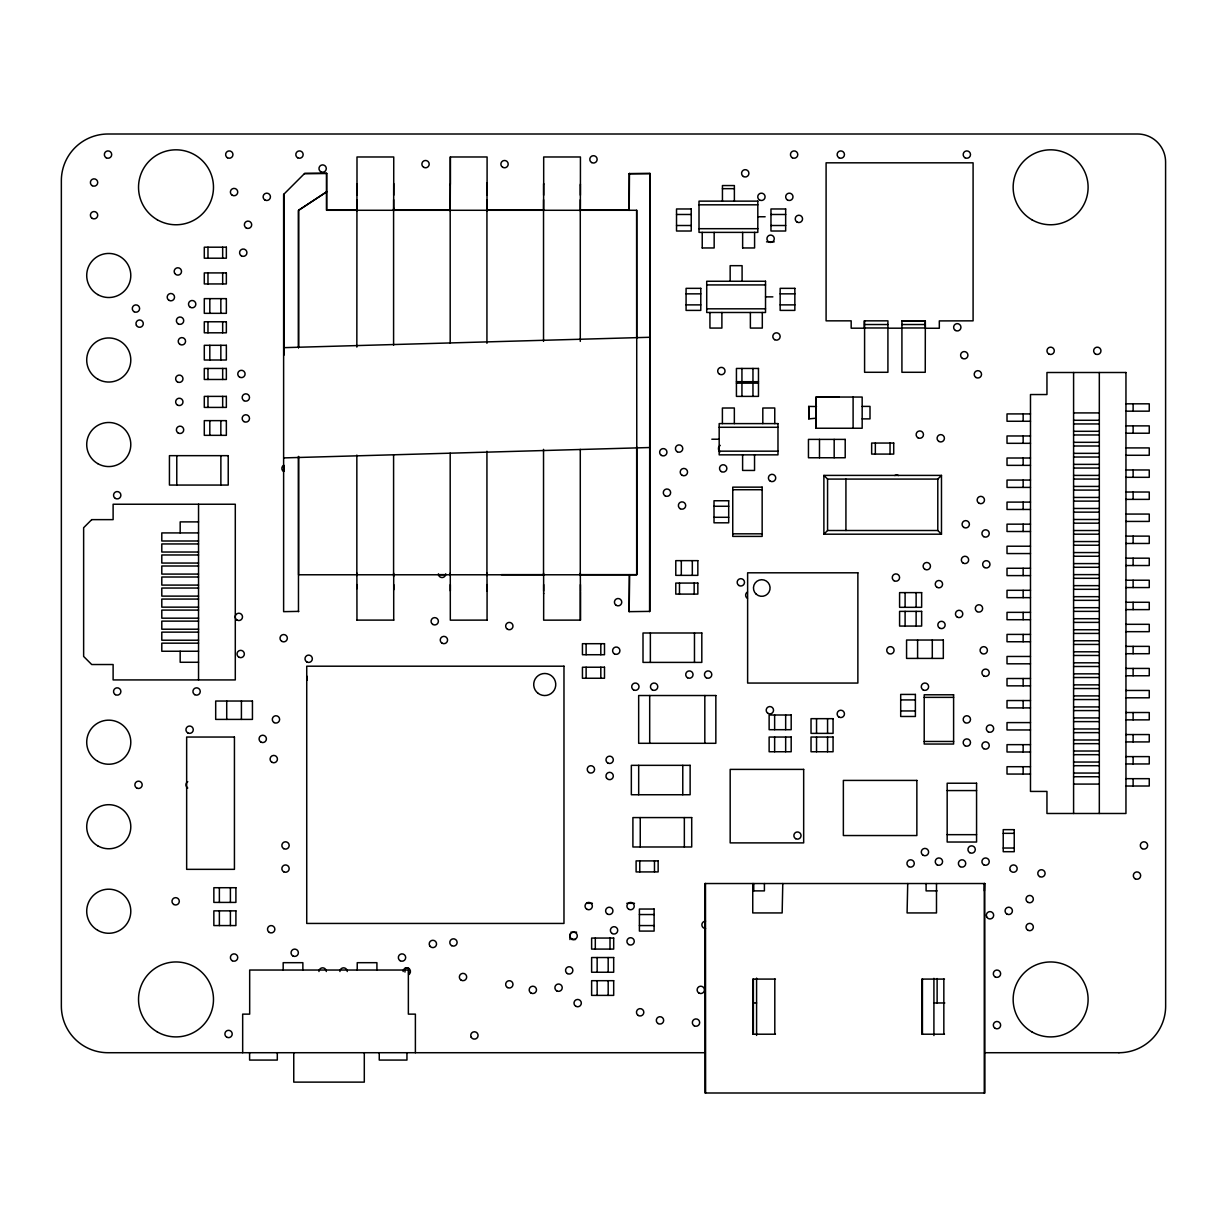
<?xml version="1.0" encoding="UTF-8"?>
<svg xmlns="http://www.w3.org/2000/svg" width="1227" height="1227" viewBox="0 0 1227 1227"><rect width="100%" height="100%" fill="white"/><g stroke="black" fill="none" stroke-linecap="round" stroke-linejoin="round"><path stroke-width="1.5" d="M356.873 210.906L356.888 199.694M356.965 184.142L356.965 195.216M356.996 185.062L356.996 156.979L393.744 156.979L393.714 195.216M393.622 210.906L393.622 208.115M393.714 183.483L393.652 208.483M450.202 210.906L450.294 185.461M450.294 184.142L450.248 210.185M450.34 185.062L450.34 156.979L487.088 156.979L487.088 182.777M450.34 183.927L450.34 156.979M486.966 208.115L486.95 210.906M487.042 184.142L486.996 208.483M487.042 182.685L487.058 195.231M543.546 210.906L543.576 199.694M543.638 184.142L543.592 210.185M543.638 183.483L543.653 195.231M543.684 183.927L543.684 156.979L580.432 156.979L580.417 185.078M580.294 210.906L580.325 199.694M580.386 184.142L580.402 195.231M356.842 347.088L356.95 185.461M393.652 210.185L393.637 199.694M486.996 210.185L486.981 199.694M580.34 210.185L580.386 185.461M782.78 883.532L782.151 912.934L752.749 912.934L752.749 883.532M907.719 883.532L907.09 912.934L936.492 912.934L936.492 883.532M304.419 173.651L326.735 173.375L304.695 173.375L283.621 194.449L283.621 611.659L298.744 611.383M326.735 191.749L298.468 210.4L298.468 347.808M326.459 173.651L326.597 210.277L326.735 173.375M283.897 347.655L649.865 337.272M283.897 457.901L649.865 447.518M629.466 173.39L629.19 210.415L629.19 173.667L649.865 173.39L649.865 611.383L629.19 611.659L629.466 574.635L629.19 611.659M649.589 611.659L649.865 173.39M326.597 210.277L636.675 210.277L636.828 574.635L579.773 574.635M393.76 620.11L357.011 620.11M450.278 574.359L450.309 620.156L487.104 620.11M580.417 584.573L580.402 620.156L580.402 591.721M823.884 534.19L827.565 530.509L937.796 530.509L941.477 534.19L941.477 475.401L823.884 475.401L823.884 534.19L941.477 534.19M823.884 475.401L827.565 479.082L937.796 479.082L941.477 475.401M326.597 191.903L298.59 210.277L298.59 347.686M629.19 173.667L649.589 173.667M722.442 188.667L734.375 188.667M699.007 204.817L757.811 204.817M326.735 210.124L356.996 210.124M393.192 210.124L450.355 210.124M486.567 210.124L543.73 210.139M579.926 210.139L629.466 210.139M676.522 214.48L691.23 214.48M770.97 214.48L785.663 214.48M757.811 216.765L765.157 216.765M676.522 225.507L691.23 225.507M770.97 225.507L785.663 225.507M699.007 228.697L757.811 228.697M766.553 241.842L774.206 241.842M702.227 247.961L714.16 247.961L714.16 232.378M742.642 247.961L754.59 247.961L754.59 232.378M706.721 284.925L765.525 284.925M686.077 293.851L700.786 293.851M780.157 293.851L794.851 293.851M765.525 296.873L772.872 296.873M686.077 304.879L700.786 304.879M780.157 304.879L794.851 304.879M706.721 308.821L765.525 308.821M901.922 320.845L925.327 320.907L925.25 372.287L901.922 372.287L901.922 320.845L925.25 320.845L925.327 328.253L939.315 328.253L939.315 320.907L973.088 320.845L973.088 162.823L826.093 162.823L826.093 320.845L851.17 320.845L851.17 328.192L864.222 328.192L864.222 320.845L887.919 320.845L887.919 372.287L864.59 372.287L864.59 320.845M864.59 324.526L887.919 324.526M901.922 324.526L925.25 324.526M864.59 327.977L887.919 327.977M901.922 327.977L925.25 327.977M887.919 328.192L901.922 328.192M736.43 381.689L758.47 381.689M736.43 383.161L758.47 383.161M1125.773 403.821L1149.254 403.821L1149.254 411.168L1125.773 411.168M816.124 418.208L808.808 418.882L808.731 406.413L816.492 406.536M862.167 406.398L870.004 406.398L870.004 418.882L862.167 418.882M1073.594 412.916L1099.315 412.916M1030.496 413.913L1007.014 413.913L1007.014 421.26L1030.496 421.26M1073.594 420.278L1099.315 420.278M1073.594 423.944L1099.315 423.944M1125.773 425.876L1149.254 425.876L1149.254 433.223L1125.773 433.223M719.175 427.287L777.979 427.287M1073.594 431.306L1099.315 431.306M1073.594 434.971L1099.315 434.971M1030.496 435.968L1007.014 435.968L1007.014 443.315L1030.496 443.315M711.829 439.22L719.175 439.22M1073.594 442.318L1099.315 442.318M1073.594 445.999L1099.315 445.999M1125.773 447.916L1149.254 447.916L1149.254 455.278L1125.773 455.278M719.175 451.168L777.979 451.168M1073.594 453.346L1099.315 453.346M1073.594 457.027L1099.315 457.027M1030.496 458.008L1007.014 458.008L1007.014 465.355L1030.496 465.355M1073.594 464.373L1099.315 464.373M1073.594 468.054L1099.315 468.054M1125.773 469.972L1149.254 469.972L1149.254 477.318L1125.773 477.318M1073.594 475.401L1099.315 475.401M1073.594 479.067L1099.315 479.067M1030.496 480.064L1007.014 480.064L1007.014 487.41L1030.496 487.41M1073.594 486.429L1099.315 486.429M732.749 489.726L762.151 489.726M1073.594 490.094L1099.315 490.094M1125.773 492.027L1149.254 492.027L1149.254 499.374L1125.773 499.374M1073.594 497.441L1099.315 497.441M1073.594 501.122L1099.315 501.122M1030.496 502.104L1007.014 502.104L1007.014 509.466L1030.496 509.466M714.007 506.26L728.7 506.26M1073.594 508.469L1099.315 508.469M1073.594 512.15L1099.315 512.15M1125.773 514.067L1149.254 514.067L1149.254 521.429L1125.773 521.429M714.007 517.288L728.7 517.288M1073.594 519.496L1099.315 519.496M198.544 521.889L180.17 521.889L180.17 532.917M1073.594 523.177L1099.315 523.177M1030.496 524.159L1007.014 524.159L1007.014 531.506L1030.496 531.506M1073.594 530.524L1099.315 530.524M198.544 532.917L161.795 532.917L161.795 541L198.544 541M732.749 533.822L762.151 533.822M1073.594 534.19L1099.315 534.19M1125.773 536.122L1149.254 536.122L1149.254 543.469L1125.773 543.469M1073.594 541.552L1099.315 541.552M198.544 543.944L161.795 543.944L161.795 552.027L198.544 552.027M1073.594 545.217L1099.315 545.217M1030.496 546.214L1007.014 546.214L1007.014 553.561L1030.496 553.561M1073.594 552.564L1099.315 552.564M198.544 554.972L161.795 554.972L161.795 563.055L198.544 563.055M1073.594 556.245L1099.315 556.245M1125.773 558.178L1149.254 558.178L1149.254 565.524L1125.773 565.524M1073.594 563.592L1099.315 563.592M198.544 566L161.795 566L161.795 574.083L198.544 574.083M1073.594 567.273L1099.315 567.273M1030.496 568.254L1007.014 568.254L1007.014 575.601L1030.496 575.601M438.3 574.635L445.938 574.635M501.383 574.635L543.438 574.635M1073.594 574.619L1099.315 574.619M198.544 577.012L161.795 577.012L161.795 585.095L198.544 585.095M1073.594 578.3L1099.315 578.3M1125.773 580.218L1149.254 580.218L1149.254 587.564L1125.773 587.564M1073.594 585.647L1099.315 585.647M198.544 588.04L161.795 588.04L161.795 596.123L198.544 596.123M1073.594 589.313L1099.315 589.313M1030.496 590.31L1007.014 590.31L1007.014 597.656L1030.496 597.656M1073.594 596.675L1099.315 596.675M198.544 599.067L161.795 599.067L161.795 607.15L198.544 607.15M1073.594 600.34L1099.315 600.34M1125.773 602.273L1149.254 602.273L1149.254 609.62L1125.773 609.62M1073.594 607.687L1099.315 607.687M198.544 610.095L161.795 610.095L161.795 618.178L198.544 618.178M1073.594 611.368L1099.315 611.368M1030.496 612.35L1007.014 612.35L1007.014 619.712L1030.496 619.712M1073.594 618.715L1099.315 618.715M580.432 620.11L543.653 620.156L543.684 593.178M198.544 621.123L161.795 621.123L161.795 629.206L198.544 629.206M1073.594 622.396L1099.315 622.396M1125.773 624.313L1149.254 624.313L1149.254 631.675L1125.773 631.675M1073.594 629.742L1099.315 629.742M198.544 632.135L161.795 632.135L161.795 640.218L198.544 640.218M1073.594 633.423L1099.315 633.423M1030.496 634.405L1007.014 634.405L1007.014 641.752L1030.496 641.752M1073.594 640.77L1099.315 640.77M198.544 643.163L161.795 643.163L161.795 651.246L198.544 651.246M1073.594 644.436L1099.315 644.436M1125.773 646.368L1149.254 646.368L1149.254 653.715L1125.773 653.715M1073.594 651.798L1099.315 651.798M1073.594 655.463L1099.315 655.463M1030.496 656.46L1007.014 656.46L1007.014 663.807L1030.496 663.807M198.544 662.273L180.17 662.273L180.17 651.246M1073.594 662.81L1099.315 662.81M1073.594 666.491L1099.315 666.491M1125.773 668.424L1149.254 668.424L1149.254 675.77L1125.773 675.77M1073.594 673.838L1099.315 673.838M1073.594 677.519L1099.315 677.519M1030.496 678.5L1007.014 678.5L1007.014 685.847L1030.496 685.847M1073.594 684.865L1099.315 684.865M1073.594 688.546L1099.315 688.546M1125.773 690.464L1149.254 690.464L1149.254 697.81L1125.773 697.81M1073.594 695.893L1099.315 695.893M924.207 697.365L953.609 697.365M1073.594 699.559L1099.315 699.559M900.695 699.927L915.388 699.927M1030.496 700.556L1007.014 700.556L1007.014 707.902L1030.496 707.902M1073.594 706.921L1099.315 706.921M1073.594 710.586L1099.315 710.586M900.695 710.954L915.388 710.954M1125.773 712.519L1149.254 712.519L1149.254 719.866L1125.773 719.866M1073.594 717.933L1099.315 717.933M1073.594 721.614L1099.315 721.614M1030.496 722.596L1007.014 722.596L1007.014 729.958L1030.496 729.958M1073.594 728.961L1099.315 728.961M1073.594 732.642L1099.315 732.642M1125.773 734.559L1149.254 734.559L1149.254 741.921L1125.773 741.921M1073.594 739.988L1099.315 739.988M924.207 741.461L953.609 741.461M1073.594 743.669L1099.315 743.669M1030.496 744.651L1007.014 744.651L1007.014 751.998L1030.496 751.998M1073.594 751.016L1099.315 751.016M1073.594 754.682L1099.315 754.682M1125.773 756.614L1149.254 756.614L1149.254 763.961L1125.773 763.961M1073.594 762.044L1099.315 762.044M1073.594 765.709L1099.315 765.709M1030.496 766.706L1007.014 766.706L1007.014 774.053L1030.496 774.053M1073.594 773.056L1099.315 773.056M1073.594 776.737L1099.315 776.737M1125.773 778.67L1149.254 778.67L1149.254 786.016L1125.773 786.016M1073.594 784.084L1099.315 784.084M947.167 790.571L976.569 790.571M1003.226 833.332L1014.238 833.332M947.167 834.667L976.569 834.667M1003.226 848.026L1014.238 848.026M705.111 890.879L705.234 883.532M752.749 890.879L764.406 890.879L764.406 883.532M937.106 890.879L926.094 890.879L926.094 883.532M984.391 890.879L984.529 883.532M586.659 903.317L592.396 903.317M626.844 903.317L634.497 903.317M639.405 914.544L654.114 914.544M639.405 925.572L654.114 925.572M570.908 932.183L576.598 932.183M571.797 939.529L575.463 939.529M775.433 979.085L752.749 979.085L752.749 1034.208L775.433 1034.208M944.468 979.085L921.799 979.085L921.799 1034.208L944.468 1034.208M752.795 1002.965L756.584 1002.965M933.916 1002.965L944.775 1002.965M705.372 1052.72L108.022 1052.72A46.672 46.672 0 0 1 61.35 1006.048L61.35 180.676A46.672 46.672 0 0 1 108.022 134.004L1137.72 134.004A28.006 28.006 0 0 1 1165.589 162.01L1165.65 1006.048A46.672 46.672 0 0 1 1118.917 1052.72M984.898 1052.72L1118.978 1052.72M839.099 397.057L816.108 397.027L816.108 428.238L862.167 428.238L862.167 397.057L816.108 397.027L816.124 428.238L816.124 412.655M816.093 415.201L816.124 418.882M580.325 573.162L580.402 591.077M543.622 574.359L543.653 593.684M486.981 573.162L487.058 591.077M393.698 574.359L393.714 620.156M393.652 576.659L393.637 573.162M356.888 573.162L356.965 620.156M580.325 574.389L580.325 575.555M543.576 573.162L543.576 575.555M543.668 584.573L543.653 591.077M487.088 584.573L487.058 620.156M486.981 574.389L486.981 575.555M450.232 573.162L450.232 575.555M450.34 584.573L450.34 590.893M393.744 584.573L393.76 589.773M356.888 574.374L356.904 575.54M356.996 584.573L357.011 588.669M1133.119 403.821L1133.119 411.168M1133.119 425.876L1133.119 433.223M1133.119 469.972L1133.119 477.318M1133.119 492.027L1133.119 499.374M1133.119 536.122L1133.119 543.469M1133.119 558.178L1133.119 565.524M1133.119 580.218L1133.119 587.564M1133.119 602.273L1133.119 609.62M1133.119 646.368L1133.119 653.715M1133.119 668.424L1133.119 675.77M1133.119 712.519L1133.119 719.866M1133.119 734.559L1133.119 741.921M1133.119 756.614L1133.119 763.961M1133.119 778.67L1133.119 786.016M1099.315 372.502L1099.315 813.486M1073.594 372.502L1073.594 813.486M1023.149 413.913L1023.149 421.26M1023.149 435.968L1023.149 443.315M1023.149 458.008L1023.149 465.355M1023.149 480.064L1023.149 487.41M1023.149 502.104L1023.149 509.466M1023.149 524.159L1023.149 531.506M1023.149 568.254L1023.149 575.601M1023.149 590.31L1023.149 597.656M1023.149 612.35L1023.149 619.712M1023.149 634.405L1023.149 641.752M1023.149 678.5L1023.149 685.847M1023.149 700.556L1023.149 707.902M1023.149 744.651L1023.149 751.998M1023.149 766.706L1023.149 774.053M984.269 883.532L984.269 1092.996M943.839 979.085L943.839 1034.208M937.796 479.082L937.796 530.509M937.121 978.548L937.121 1002.965M933.916 978.333L933.916 1035.527M932.29 640.034L932.29 658.408M922.428 979.085L922.428 1034.208M917.597 640.034L917.597 658.408M916.124 592.626L916.124 607.319M916.124 611.368L916.124 626.061M905.097 592.626L905.097 607.319M905.097 611.368L905.097 626.061M890.035 443.054L890.035 454.082M875.342 443.054L875.342 454.082M853.102 397.057L853.102 428.238M845.924 479.082L845.924 530.509M834.176 439.389L834.176 457.763M827.565 479.082L827.565 530.509M827.565 718.669L827.565 733.378M827.565 737.044L827.565 751.752M819.483 439.389L819.483 457.763M816.538 718.669L816.538 733.378M816.538 737.044L816.538 751.752M808.731 406.413L808.808 418.882M785.663 715.004L785.663 729.697M785.663 737.044L785.663 751.752M774.758 423.606L774.758 407.993L762.811 408.024L762.811 423.606M774.804 979.085L774.804 1034.208M774.636 715.004L774.636 729.697M774.636 737.044L774.636 751.752M762.304 312.486L762.304 328.069L750.372 328.069L750.372 312.486M756.584 978.118L756.584 1035.419M754.544 454.849L754.544 470.462L742.611 470.432L742.611 454.849M753.746 883.532L753.746 890.879M753.378 979.085L753.378 1034.208M752.964 368.453L752.964 396.382M742.642 232.378L742.642 247.992M742.09 281.259L742.09 265.676L730.157 265.676L730.157 281.259M741.936 368.453L741.936 396.382M734.375 201.136L734.375 185.553L722.442 185.553L722.442 201.136M734.344 423.606L734.344 407.993L722.396 408.024L722.396 423.606M721.89 312.486L721.89 328.069L709.942 328.069L709.942 312.486M705.479 883.532L705.602 1092.996M704.819 695.525L704.819 743.301M702.227 232.378L702.227 247.992M694.467 632.994L694.467 662.396M694.16 583.07L694.16 594.098M692.319 560.647L692.319 575.356M684.344 817.581L684.344 846.983M682.779 765.341L682.779 794.743M681.307 560.647L681.307 575.356M679.467 583.07L679.467 594.098M654.482 860.894L654.482 871.922M650.356 632.994L650.356 662.396M649.697 695.525L649.697 743.301M640.249 817.581L640.249 846.983M639.773 860.894L639.773 871.922M638.684 765.341L638.684 794.743M636.675 210.277L636.675 338.038M636.675 446.873L636.675 574.788L298.59 574.773L298.59 456.459M610.003 938.057L610.003 949.084M608.178 957.535L608.178 972.244M608.178 980.695L608.178 995.388M600.816 643.7L600.816 654.727M600.816 667.227L600.816 678.255M597.15 957.535L597.15 972.244M597.15 980.695L597.15 995.388M595.31 938.057L595.31 949.084M586.123 643.7L586.123 654.727M586.123 667.227L586.123 678.255M580.279 210.277L580.279 341.397M580.279 449.373L580.279 574.788M569.957 934.023L569.957 939.529M543.53 210.277L543.53 341.382M543.53 449.373L543.53 574.788M486.935 210.277L486.935 343.284M486.935 451.275L486.935 574.788M450.186 210.277L450.186 343.284M450.186 453.177L450.186 574.788M415.386 1052.72L415.386 1014.131L408.361 1014.131L408.361 970.036L249.679 970.036L249.679 1014.131L242.67 1014.131L242.67 1052.72M408.668 973.993L408.668 968.302L404.987 968.302L404.987 972.091M406.95 1052.72L406.95 1060.067L379.25 1060.067L379.25 1052.72M393.591 210.277L393.591 345.186M393.591 455.079L393.591 574.788M376.919 970.036L376.919 962.689L357.226 962.689L357.226 970.036M364.296 1052.72L364.296 1082.122L293.759 1082.122L293.759 1052.72M356.842 455.079L356.842 574.788M302.87 970.036L302.87 962.689L283.176 962.689L283.176 970.036M298.468 456.582L298.468 611.659M283.897 194.173L283.897 355.247M283.897 465.478L283.897 471.153M277.302 1052.72L277.302 1060.067L249.602 1060.067L249.602 1052.72M241.412 701.031L241.412 719.405M230.4 887.719L230.4 902.412M230.4 910.863L230.4 925.572M226.719 701.031L226.719 719.405M222.67 247.194L222.67 258.207M222.67 272.915L222.67 283.943M222.67 321.781L222.67 332.808M222.67 368.453L222.67 379.48M222.67 396.382L222.67 407.41M220.845 298.636L220.845 313.33M220.845 345.308L220.845 360.002M220.845 420.646L220.845 435.34M220.875 455.662L220.875 485.064M219.372 887.719L219.372 902.412M219.372 910.863L219.372 925.572M209.817 298.636L209.817 313.33M209.817 345.308L209.817 360.002M209.817 420.646L209.817 435.34M207.976 247.194L207.976 258.207M207.976 272.915L207.976 283.943M207.976 321.781L207.976 332.808M207.976 368.453L207.976 379.48M207.976 396.382L207.976 407.41M198.544 504.236L198.544 679.927M176.78 455.662L176.78 485.064M339.91 971.508A3.681 3.681 0 0 1 343.575 967.827A3.681 3.681 0 0 1 347.256 971.508M318.959 971.508A3.681 3.681 0 0 1 322.64 967.827A3.681 3.681 0 0 1 326.305 971.508M894.805 475.524A3.681 3.681 0 0 1 898.486 475.524M403.116 971.508A3.681 3.681 0 0 1 408.622 968.318A3.681 3.681 0 0 1 408.622 974.683M187.762 788.01A3.681 3.681 0 0 1 187.762 781.645M705.556 928.502A3.681 3.681 0 0 1 701.875 924.836A3.681 3.681 0 0 1 705.556 921.155M720.249 451.751A3.681 3.681 0 0 1 720.249 445.386M283.682 471.597A3.681 3.681 0 0 1 283.682 465.232M307.317 680.08A3.681 3.681 0 0 1 307.317 676.414M445.738 573.883A3.681 3.681 0 0 1 442.073 577.564A3.681 3.681 0 0 1 438.392 573.883M747.442 598.377A3.681 3.681 0 0 1 747.442 592.012M91.718 519.635L83.635 527.717L83.635 656.445L91.718 664.528L113.114 664.528L113.114 679.927L235.293 679.927L235.293 504.236L113.114 504.236L113.114 519.635L91.718 519.635M757.811 201.136L699.007 201.136L699.007 232.378L757.811 232.378L757.811 201.136M691.23 208.973L676.522 208.973L676.522 231.013L691.23 231.013L691.23 208.973M785.663 208.973L770.97 208.973L770.97 231.013L785.663 231.013L785.663 208.973M226.351 247.194L204.295 247.194L204.295 258.207L226.351 258.207L226.351 247.194M226.351 272.915L204.295 272.915L204.295 283.943L226.351 283.943L226.351 272.915M765.525 281.259L706.721 281.259L706.721 312.486L765.525 312.486L765.525 281.259M700.786 288.345L686.077 288.345L686.077 310.4L700.786 310.4L700.786 288.345M794.851 288.345L780.157 288.345L780.157 310.4L794.851 310.4L794.851 288.345M226.351 298.636L204.295 298.636L204.295 313.33L226.351 313.33L226.351 298.636M226.351 321.781L204.295 321.781L204.295 332.808L226.351 332.808L226.351 321.781M226.351 345.308L204.295 345.308L204.295 360.002L226.351 360.002L226.351 345.308M226.351 368.453L204.295 368.453L204.295 379.48L226.351 379.48L226.351 368.453M758.47 368.453L736.43 368.453L736.43 396.382L758.47 396.382L758.47 368.453M1125.957 372.502L1046.953 372.502L1046.953 394.542L1030.481 394.542L1030.481 791.43L1046.953 791.43L1046.953 813.486L1125.957 813.486L1125.957 372.502M226.351 396.382L204.295 396.382L204.295 407.41L226.351 407.41L226.351 396.382M226.351 420.646L204.295 420.646L204.295 435.34L226.351 435.34L226.351 420.646M777.979 423.606L719.175 423.606L719.175 454.849L777.979 454.849L777.979 423.606M845.204 439.389L808.455 439.389L808.455 457.763L845.204 457.763L845.204 439.389M893.716 443.054L871.661 443.054L871.661 454.082L893.716 454.082L893.716 443.054M228.222 455.662L169.433 455.662L169.433 485.064L228.222 485.064L228.222 455.662M762.151 487.15L732.749 487.15L732.749 536.398L762.151 536.398L762.151 487.15M728.7 500.754L714.007 500.754L714.007 522.809L728.7 522.809L728.7 500.754M697.841 560.647L675.786 560.647L675.786 575.356L697.841 575.356L697.841 560.647M857.872 572.81L747.626 572.81L747.626 683.056L857.872 683.056L857.872 572.81M697.841 583.07L675.786 583.07L675.786 594.098L697.841 594.098L697.841 583.07M921.646 592.626L899.59 592.626L899.59 607.319L921.646 607.319L921.646 592.626M921.646 611.368L899.59 611.368L899.59 626.061L921.646 626.061L921.646 611.368M701.813 632.994L643.009 632.994L643.009 662.396L701.813 662.396L701.813 632.994M943.318 640.034L906.569 640.034L906.569 658.408L943.318 658.408L943.318 640.034M604.497 643.7L582.442 643.7L582.442 654.727L604.497 654.727L604.497 643.7M563.975 666.2L306.735 666.2L306.735 923.44L563.975 923.44L563.975 666.2M604.497 667.227L582.442 667.227L582.442 678.255L604.497 678.255L604.497 667.227M915.388 694.421L900.695 694.421L900.695 716.476L915.388 716.476L915.388 694.421M953.609 694.789L924.207 694.789L924.207 744.037L953.609 744.037L953.609 694.789M715.847 695.525L638.669 695.525L638.669 743.301L715.847 743.301L715.847 695.525M252.44 701.031L215.691 701.031L215.691 719.405L252.44 719.405L252.44 701.031M791.185 715.004L769.13 715.004L769.13 729.697L791.185 729.697L791.185 715.004M833.072 718.669L811.032 718.669L811.032 733.378L833.072 733.378L833.072 718.669M234.434 737.044L186.657 737.044L186.657 869.345L234.434 869.345L234.434 737.044M791.185 737.044L769.13 737.044L769.13 751.752L791.185 751.752L791.185 737.044M833.072 737.044L811.032 737.044L811.032 751.752L833.072 751.752L833.072 737.044M690.126 765.341L631.338 765.341L631.338 794.743L690.126 794.743L690.126 765.341M803.67 769.39L730.172 769.39L730.172 842.888L803.67 842.888L803.67 769.39M916.86 780.418L843.363 780.418L843.363 835.541L916.86 835.541L916.86 780.418M976.569 783.225L947.167 783.225L947.167 842.029L976.569 842.029L976.569 783.225M691.706 817.581L632.902 817.581L632.902 846.983L691.706 846.983L691.706 817.581M1014.238 829.651L1003.226 829.651L1003.226 851.707L1014.238 851.707L1014.238 829.651M658.147 860.894L636.107 860.894L636.107 871.922L658.147 871.922L658.147 860.894M984.775 883.532L704.973 883.532L704.973 1092.996L984.898 1092.996L984.775 883.532M235.906 887.719L213.851 887.719L213.851 902.412L235.906 902.412L235.906 887.719M654.114 909.038L639.405 909.038L639.405 931.078L654.114 931.078L654.114 909.038M235.906 910.863L213.851 910.863L213.851 925.572L235.906 925.572L235.906 910.863M613.684 938.057L591.629 938.057L591.629 949.084L613.684 949.084L613.684 938.057M613.684 957.535L591.629 957.535L591.629 972.244L613.684 972.244L613.684 957.535M613.684 980.695L591.629 980.695L591.629 995.388L613.684 995.388L613.684 980.695M157.271 1031.892A37.485 37.485 0 0 0 213.483 999.438A37.485 37.485 0 0 0 157.271 966.968A37.485 37.485 0 0 0 157.271 1031.892M157.271 219.756A37.485 37.485 0 0 0 213.483 187.286A37.485 37.485 0 0 0 157.271 154.832A37.485 37.485 0 0 0 157.271 219.756M1031.892 219.756A37.485 37.485 0 0 0 1088.104 187.286A37.485 37.485 0 0 0 1031.892 154.832A37.485 37.485 0 0 0 1031.892 219.756M1031.892 1031.892A37.485 37.485 0 0 0 1088.104 999.438A37.485 37.485 0 0 0 1031.892 966.968A37.485 37.485 0 0 0 1031.892 1031.892M274.127 722.596A3.681 3.681 0 0 0 279.633 719.405A3.681 3.681 0 0 0 274.127 716.231A3.681 3.681 0 0 0 274.127 722.596M442.073 643.209A3.681 3.681 0 0 0 447.579 640.034A3.681 3.681 0 0 0 442.073 636.844A3.681 3.681 0 0 0 442.073 643.209M571.797 939.038A3.681 3.681 0 0 0 577.303 935.864A3.681 3.681 0 0 0 571.797 932.673A3.681 3.681 0 0 0 571.797 939.038M292.87 955.94A3.681 3.681 0 0 0 298.376 952.766A3.681 3.681 0 0 0 292.87 949.575A3.681 3.681 0 0 0 292.87 955.94M461.183 980.204A3.681 3.681 0 0 0 466.689 977.014A3.681 3.681 0 0 0 461.183 973.839A3.681 3.681 0 0 0 461.183 980.204M260.891 742.074A3.681 3.681 0 0 0 266.412 738.884A3.681 3.681 0 0 0 260.891 735.709A3.681 3.681 0 0 0 260.891 742.074M173.805 904.498A3.681 3.681 0 0 0 179.311 901.308A3.681 3.681 0 0 0 173.805 898.133A3.681 3.681 0 0 0 173.805 904.498M628.745 944.56A3.681 3.681 0 0 0 634.267 941.37A3.681 3.681 0 0 0 628.745 938.195A3.681 3.681 0 0 0 628.745 944.56M787.504 200.016A3.681 3.681 0 0 0 793.01 196.841A3.681 3.681 0 0 0 787.504 193.651A3.681 3.681 0 0 0 787.504 200.016M567.38 973.578A3.681 3.681 0 0 0 572.886 970.404A3.681 3.681 0 0 0 567.38 967.213A3.681 3.681 0 0 0 567.38 973.578M556.721 990.864A3.681 3.681 0 0 0 562.242 987.674A3.681 3.681 0 0 0 556.721 984.499A3.681 3.681 0 0 0 556.721 990.864M169.019 300.354A3.681 3.681 0 0 0 174.541 297.164A3.681 3.681 0 0 0 169.019 293.989A3.681 3.681 0 0 0 169.019 300.354M283.682 848.639A3.681 3.681 0 0 0 289.189 845.449A3.681 3.681 0 0 0 283.682 842.274A3.681 3.681 0 0 0 283.682 848.639M174.663 273.284A3.681 3.681 0 0 0 181.029 273.284A3.681 3.681 0 0 0 177.838 267.762A3.681 3.681 0 0 0 174.663 273.284M768.762 241.918A3.681 3.681 0 0 0 774.283 238.728A3.681 3.681 0 0 0 768.762 235.553A3.681 3.681 0 0 0 768.762 241.918M955.45 330.477A3.681 3.681 0 0 0 960.956 327.302A3.681 3.681 0 0 0 955.45 324.112A3.681 3.681 0 0 0 955.45 330.477M283.682 871.783A3.681 3.681 0 0 0 289.189 868.609A3.681 3.681 0 0 0 283.682 865.418A3.681 3.681 0 0 0 283.682 871.783M237.01 620.064A3.681 3.681 0 0 0 242.517 616.874A3.681 3.681 0 0 0 237.01 613.699A3.681 3.681 0 0 0 237.01 620.064M962.428 358.407A3.681 3.681 0 0 0 967.934 355.232A3.681 3.681 0 0 0 962.428 352.042A3.681 3.681 0 0 0 962.428 358.407M976.032 377.517A3.681 3.681 0 0 0 981.539 374.342A3.681 3.681 0 0 0 976.032 371.152A3.681 3.681 0 0 0 976.032 377.517M638.301 1015.481A3.681 3.681 0 0 0 643.822 1012.29A3.681 3.681 0 0 0 638.301 1009.115A3.681 3.681 0 0 0 638.301 1015.481M238.851 657.181A3.681 3.681 0 0 0 244.357 653.991A3.681 3.681 0 0 0 238.851 650.816A3.681 3.681 0 0 0 238.851 657.181M938.916 441.459A3.681 3.681 0 0 0 944.422 438.284A3.681 3.681 0 0 0 938.916 435.094A3.681 3.681 0 0 0 938.916 441.459M429.695 945.787A3.681 3.681 0 0 0 436.06 945.787A3.681 3.681 0 0 0 432.886 940.265A3.681 3.681 0 0 0 429.695 945.787M917.965 437.794A3.681 3.681 0 0 0 923.471 434.603A3.681 3.681 0 0 0 917.965 431.429A3.681 3.681 0 0 0 917.965 437.794M451.628 945.649A3.681 3.681 0 0 0 457.134 942.474A3.681 3.681 0 0 0 451.628 939.284A3.681 3.681 0 0 0 451.628 945.649M983.747 536.644A3.681 3.681 0 0 0 989.253 533.454A3.681 3.681 0 0 0 983.747 530.279A3.681 3.681 0 0 0 983.747 536.644M658.147 1023.563A3.681 3.681 0 0 0 663.669 1020.373A3.681 3.681 0 0 0 658.147 1017.198A3.681 3.681 0 0 0 658.147 1023.563M281.842 641.384A3.681 3.681 0 0 0 287.348 638.193A3.681 3.681 0 0 0 281.842 635.019A3.681 3.681 0 0 0 281.842 641.384M507.487 987.551A3.681 3.681 0 0 0 512.993 984.361A3.681 3.681 0 0 0 507.487 981.186A3.681 3.681 0 0 0 507.487 987.551M194.756 694.666A3.681 3.681 0 0 0 200.262 691.476A3.681 3.681 0 0 0 194.756 688.301A3.681 3.681 0 0 0 194.756 694.666M178.206 323.867A3.681 3.681 0 0 0 183.728 320.692A3.681 3.681 0 0 0 178.206 317.502A3.681 3.681 0 0 0 178.206 323.867M246.198 227.946A3.681 3.681 0 0 0 251.704 224.771A3.681 3.681 0 0 0 246.198 221.581A3.681 3.681 0 0 0 246.198 227.946M894.084 580.739A3.681 3.681 0 0 0 899.59 577.564A3.681 3.681 0 0 0 894.084 574.374A3.681 3.681 0 0 0 894.084 580.739M177.47 381.934A3.681 3.681 0 0 0 182.992 378.744A3.681 3.681 0 0 0 177.47 375.569A3.681 3.681 0 0 0 177.47 381.934M177.47 405.079A3.681 3.681 0 0 0 182.992 401.904A3.681 3.681 0 0 0 177.47 398.714A3.681 3.681 0 0 0 177.47 405.079M243.989 400.677A3.681 3.681 0 0 0 249.51 397.487A3.681 3.681 0 0 0 243.989 394.312A3.681 3.681 0 0 0 243.989 400.677M134.111 311.735A3.681 3.681 0 0 0 139.617 308.56A3.681 3.681 0 0 0 134.111 305.37A3.681 3.681 0 0 0 134.111 311.735M115.369 498.423A3.681 3.681 0 0 0 120.89 495.248A3.681 3.681 0 0 0 115.369 492.058A3.681 3.681 0 0 0 115.369 498.423M661.46 455.432A3.681 3.681 0 0 0 666.967 452.242A3.681 3.681 0 0 0 661.46 449.067A3.681 3.681 0 0 0 661.46 455.432M677.258 451.751A3.681 3.681 0 0 0 682.764 448.576A3.681 3.681 0 0 0 677.258 445.386A3.681 3.681 0 0 0 677.258 451.751M226.719 1037.168A3.681 3.681 0 0 0 232.225 1033.978A3.681 3.681 0 0 0 226.719 1030.803A3.681 3.681 0 0 0 226.719 1037.168M232.225 960.726A3.681 3.681 0 0 0 237.747 957.535A3.681 3.681 0 0 0 232.225 954.361A3.681 3.681 0 0 0 232.225 960.726M694.16 1025.772A3.681 3.681 0 0 0 699.681 1022.582A3.681 3.681 0 0 0 694.16 1019.407A3.681 3.681 0 0 0 694.16 1025.772M698.945 993.057A3.681 3.681 0 0 0 704.451 989.882A3.681 3.681 0 0 0 698.945 986.692A3.681 3.681 0 0 0 698.945 993.057M1006.892 914.054A3.681 3.681 0 0 0 1012.413 910.863A3.681 3.681 0 0 0 1006.892 907.689A3.681 3.681 0 0 0 1006.892 914.054M471.229 1037.29A3.681 3.681 0 0 0 477.594 1037.29A3.681 3.681 0 0 0 474.404 1031.769A3.681 3.681 0 0 0 471.229 1037.29M531 993.057A3.681 3.681 0 0 0 536.506 989.882A3.681 3.681 0 0 0 531 986.692A3.681 3.681 0 0 0 531 993.057M271.919 762.274A3.681 3.681 0 0 0 277.44 759.099A3.681 3.681 0 0 0 271.919 755.909A3.681 3.681 0 0 0 271.919 762.274M614.42 653.868A3.681 3.681 0 0 0 619.926 650.693A3.681 3.681 0 0 0 614.42 647.503A3.681 3.681 0 0 0 614.42 653.868M616.261 605.356A3.681 3.681 0 0 0 621.767 602.181A3.681 3.681 0 0 0 616.261 598.991A3.681 3.681 0 0 0 616.261 605.356M115.369 694.666A3.681 3.681 0 0 0 120.89 691.476A3.681 3.681 0 0 0 115.369 688.301A3.681 3.681 0 0 0 115.369 694.666M1095.466 354.005A3.681 3.681 0 0 0 1100.972 350.815A3.681 3.681 0 0 0 1095.466 347.64A3.681 3.681 0 0 0 1095.466 354.005M1048.794 354.005A3.681 3.681 0 0 0 1054.3 350.815A3.681 3.681 0 0 0 1048.794 347.64A3.681 3.681 0 0 0 1048.794 354.005M965.005 157.762A3.681 3.681 0 0 0 970.511 154.587A3.681 3.681 0 0 0 965.005 151.396A3.681 3.681 0 0 0 965.005 157.762M978.962 503.208A3.681 3.681 0 0 0 984.483 500.018A3.681 3.681 0 0 0 978.962 496.843A3.681 3.681 0 0 0 978.962 503.208M1010.327 870.449A3.681 3.681 0 0 0 1016.692 870.449A3.681 3.681 0 0 0 1013.517 864.928A3.681 3.681 0 0 0 1010.327 870.449M988.149 731.783A3.681 3.681 0 0 0 993.671 728.593A3.681 3.681 0 0 0 988.149 725.418A3.681 3.681 0 0 0 988.149 731.783M965.005 745.74A3.681 3.681 0 0 0 970.511 742.565A3.681 3.681 0 0 0 965.005 739.375A3.681 3.681 0 0 0 965.005 745.74M983.747 748.685A3.681 3.681 0 0 0 989.253 745.495A3.681 3.681 0 0 0 983.747 742.32A3.681 3.681 0 0 0 983.747 748.685M1039.606 876.569A3.681 3.681 0 0 0 1045.113 873.379A3.681 3.681 0 0 0 1039.606 870.204A3.681 3.681 0 0 0 1039.606 876.569M888.563 653.5A3.681 3.681 0 0 0 894.084 650.325A3.681 3.681 0 0 0 888.563 647.135A3.681 3.681 0 0 0 888.563 653.5M1142.138 848.639A3.681 3.681 0 0 0 1147.644 845.449A3.681 3.681 0 0 0 1142.138 842.274A3.681 3.681 0 0 0 1142.138 848.639M838.961 717.074A3.681 3.681 0 0 0 844.467 713.899A3.681 3.681 0 0 0 838.961 710.709A3.681 3.681 0 0 0 838.961 717.074M607.81 763.01A3.681 3.681 0 0 0 613.316 759.835A3.681 3.681 0 0 0 607.81 756.645A3.681 3.681 0 0 0 607.81 763.01M606.46 777.841A3.681 3.681 0 0 0 612.825 777.841A3.681 3.681 0 0 0 609.635 772.32A3.681 3.681 0 0 0 606.46 777.841M92.224 218.391A3.681 3.681 0 0 0 97.731 215.216A3.681 3.681 0 0 0 92.224 212.026A3.681 3.681 0 0 0 92.224 218.391M400.171 960.726A3.681 3.681 0 0 0 405.692 957.535A3.681 3.681 0 0 0 400.171 954.361A3.681 3.681 0 0 0 400.171 960.726M995.143 1028.333A3.681 3.681 0 0 0 1000.649 1025.159A3.681 3.681 0 0 0 995.143 1021.968A3.681 3.681 0 0 0 995.143 1028.333M995.143 976.891A3.681 3.681 0 0 0 1000.649 973.717A3.681 3.681 0 0 0 995.143 970.526A3.681 3.681 0 0 0 995.143 976.891M1027.843 902.29A3.681 3.681 0 0 0 1033.349 899.115A3.681 3.681 0 0 0 1027.843 895.925A3.681 3.681 0 0 0 1027.843 902.29M1027.843 930.219A3.681 3.681 0 0 0 1033.349 927.045A3.681 3.681 0 0 0 1027.843 923.854A3.681 3.681 0 0 0 1027.843 930.219M1135.144 878.777A3.681 3.681 0 0 0 1140.665 875.587A3.681 3.681 0 0 0 1135.144 872.412A3.681 3.681 0 0 0 1135.144 878.777M986.815 917.121A3.681 3.681 0 0 0 993.18 917.121A3.681 3.681 0 0 0 989.99 911.6A3.681 3.681 0 0 0 986.815 917.121M136.688 788.01A3.681 3.681 0 0 0 142.194 784.82A3.681 3.681 0 0 0 136.688 781.645A3.681 3.681 0 0 0 136.688 788.01M136.442 325.462A3.681 3.681 0 0 0 142.807 325.462A3.681 3.681 0 0 0 139.617 319.956A3.681 3.681 0 0 0 136.442 325.462M92.224 185.691A3.681 3.681 0 0 0 97.731 182.516A3.681 3.681 0 0 0 92.224 179.326A3.681 3.681 0 0 0 92.224 185.691M106.182 157.762A3.681 3.681 0 0 0 111.703 154.587A3.681 3.681 0 0 0 106.182 151.396A3.681 3.681 0 0 0 106.182 157.762M227.455 157.762A3.681 3.681 0 0 0 232.961 154.587A3.681 3.681 0 0 0 227.455 151.396A3.681 3.681 0 0 0 227.455 157.762M232.225 195.246A3.681 3.681 0 0 0 237.747 192.056A3.681 3.681 0 0 0 232.225 188.881A3.681 3.681 0 0 0 232.225 195.246M297.64 157.762A3.681 3.681 0 0 0 303.161 154.587A3.681 3.681 0 0 0 297.64 151.396A3.681 3.681 0 0 0 297.64 157.762M264.94 200.016A3.681 3.681 0 0 0 270.446 196.841A3.681 3.681 0 0 0 264.94 193.651A3.681 3.681 0 0 0 264.94 200.016M612.212 933.532A3.681 3.681 0 0 0 617.733 930.342A3.681 3.681 0 0 0 612.212 927.167A3.681 3.681 0 0 0 612.212 933.532M682.043 475.278A3.681 3.681 0 0 0 687.549 472.088A3.681 3.681 0 0 0 682.043 468.913A3.681 3.681 0 0 0 682.043 475.278M320.799 171.734A3.681 3.681 0 0 0 326.305 168.544A3.681 3.681 0 0 0 320.799 165.369A3.681 3.681 0 0 0 320.799 171.734M423.698 167.317A3.681 3.681 0 0 0 429.205 164.142A3.681 3.681 0 0 0 423.698 160.952A3.681 3.681 0 0 0 423.698 167.317M502.702 167.317A3.681 3.681 0 0 0 508.208 164.142A3.681 3.681 0 0 0 502.702 160.952A3.681 3.681 0 0 0 502.702 167.317M591.629 162.547A3.681 3.681 0 0 0 597.15 159.357A3.681 3.681 0 0 0 591.629 156.182A3.681 3.681 0 0 0 591.629 162.547M774.636 339.664A3.681 3.681 0 0 0 780.157 336.489A3.681 3.681 0 0 0 774.636 333.299A3.681 3.681 0 0 0 774.636 339.664M792.289 157.762A3.681 3.681 0 0 0 797.795 154.587A3.681 3.681 0 0 0 792.289 151.396A3.681 3.681 0 0 0 792.289 157.762M838.961 157.762A3.681 3.681 0 0 0 844.467 154.587A3.681 3.681 0 0 0 838.961 151.396A3.681 3.681 0 0 0 838.961 157.762M243.989 421.613A3.681 3.681 0 0 0 249.51 418.438A3.681 3.681 0 0 0 243.989 415.247A3.681 3.681 0 0 0 243.989 421.613M770.234 481.153A3.681 3.681 0 0 0 775.74 477.963A3.681 3.681 0 0 0 770.234 474.788A3.681 3.681 0 0 0 770.234 481.153M665.126 495.846A3.681 3.681 0 0 0 670.648 492.671A3.681 3.681 0 0 0 665.126 489.481A3.681 3.681 0 0 0 665.126 495.846M977.121 611.613A3.681 3.681 0 0 0 982.643 608.423A3.681 3.681 0 0 0 977.121 605.248A3.681 3.681 0 0 0 977.121 611.613M680.203 508.714A3.681 3.681 0 0 0 685.709 505.524A3.681 3.681 0 0 0 680.203 502.349A3.681 3.681 0 0 0 680.203 508.714M957.29 617.12A3.681 3.681 0 0 0 962.796 613.945A3.681 3.681 0 0 0 957.29 610.755A3.681 3.681 0 0 0 957.29 617.12M983.747 675.924A3.681 3.681 0 0 0 989.253 672.733A3.681 3.681 0 0 0 983.747 669.559A3.681 3.681 0 0 0 983.747 675.924M981.907 653.5A3.681 3.681 0 0 0 987.413 650.325A3.681 3.681 0 0 0 981.907 647.135A3.681 3.681 0 0 0 981.907 653.5M924.943 569.343A3.681 3.681 0 0 0 930.465 566.168A3.681 3.681 0 0 0 924.943 562.978A3.681 3.681 0 0 0 924.943 569.343M937.075 587.35A3.681 3.681 0 0 0 942.581 584.175A3.681 3.681 0 0 0 937.075 580.985A3.681 3.681 0 0 0 937.075 587.35M721.353 471.597A3.681 3.681 0 0 0 726.875 468.407A3.681 3.681 0 0 0 721.353 465.232A3.681 3.681 0 0 0 721.353 471.597M719.513 374.22A3.681 3.681 0 0 0 725.034 371.029A3.681 3.681 0 0 0 719.513 367.855A3.681 3.681 0 0 0 719.513 374.22M963.901 527.457A3.681 3.681 0 0 0 969.407 524.266A3.681 3.681 0 0 0 963.901 521.092A3.681 3.681 0 0 0 963.901 527.457M984.483 567.518A3.681 3.681 0 0 0 989.99 564.328A3.681 3.681 0 0 0 984.483 561.153A3.681 3.681 0 0 0 984.483 567.518M589.067 772.565A3.681 3.681 0 0 0 594.574 769.39A3.681 3.681 0 0 0 589.067 766.2A3.681 3.681 0 0 0 589.067 772.565M628.745 909.268A3.681 3.681 0 0 0 634.267 906.093A3.681 3.681 0 0 0 628.745 902.903A3.681 3.681 0 0 0 628.745 909.268M607.442 914.054A3.681 3.681 0 0 0 612.948 910.863A3.681 3.681 0 0 0 607.442 907.689A3.681 3.681 0 0 0 607.442 914.054M963.164 563.101A3.681 3.681 0 0 0 968.67 559.926A3.681 3.681 0 0 0 963.164 556.736A3.681 3.681 0 0 0 963.164 563.101M586.859 909.268A3.681 3.681 0 0 0 592.365 906.093A3.681 3.681 0 0 0 586.859 902.903A3.681 3.681 0 0 0 586.859 909.268M939.652 628.147A3.681 3.681 0 0 0 945.158 624.957A3.681 3.681 0 0 0 939.652 621.782A3.681 3.681 0 0 0 939.652 628.147M180.047 344.45A3.681 3.681 0 0 0 185.568 341.259A3.681 3.681 0 0 0 180.047 338.085A3.681 3.681 0 0 0 180.047 344.45M178.206 433.008A3.681 3.681 0 0 0 183.728 429.833A3.681 3.681 0 0 0 178.206 426.643A3.681 3.681 0 0 0 178.206 433.008M190.338 307.333A3.681 3.681 0 0 0 195.845 304.143A3.681 3.681 0 0 0 190.338 300.968A3.681 3.681 0 0 0 190.338 307.333M759.574 200.016A3.681 3.681 0 0 0 765.096 196.841A3.681 3.681 0 0 0 759.574 193.651A3.681 3.681 0 0 0 759.574 200.016M797.059 222.072A3.681 3.681 0 0 0 802.565 218.897A3.681 3.681 0 0 0 797.059 215.707A3.681 3.681 0 0 0 797.059 222.072M306.827 661.951A3.681 3.681 0 0 0 312.348 658.776A3.681 3.681 0 0 0 306.827 655.586A3.681 3.681 0 0 0 306.827 661.951M575.831 1006.293A3.681 3.681 0 0 0 581.337 1003.103A3.681 3.681 0 0 0 575.831 999.928A3.681 3.681 0 0 0 575.831 1006.293M937.075 864.805A3.681 3.681 0 0 0 942.581 861.63A3.681 3.681 0 0 0 937.075 858.44A3.681 3.681 0 0 0 937.075 864.805M983.747 864.805A3.681 3.681 0 0 0 989.253 861.63A3.681 3.681 0 0 0 983.747 858.44A3.681 3.681 0 0 0 983.747 864.805M960.22 866.645A3.681 3.681 0 0 0 965.741 863.471A3.681 3.681 0 0 0 960.22 860.28A3.681 3.681 0 0 0 960.22 866.645M969.775 852.688A3.681 3.681 0 0 0 975.296 849.498A3.681 3.681 0 0 0 969.775 846.323A3.681 3.681 0 0 0 969.775 852.688M269.342 932.428A3.681 3.681 0 0 0 274.863 929.238A3.681 3.681 0 0 0 269.342 926.063A3.681 3.681 0 0 0 269.342 932.428M187.762 732.887A3.681 3.681 0 0 0 193.283 729.697A3.681 3.681 0 0 0 187.762 726.522A3.681 3.681 0 0 0 187.762 732.887M908.778 866.645A3.681 3.681 0 0 0 914.284 863.471A3.681 3.681 0 0 0 908.778 860.28A3.681 3.681 0 0 0 908.778 866.645M923.103 855.25A3.681 3.681 0 0 0 928.624 852.075A3.681 3.681 0 0 0 923.103 848.885A3.681 3.681 0 0 0 923.103 855.25M743.409 176.504A3.681 3.681 0 0 0 748.915 173.329A3.681 3.681 0 0 0 743.409 170.139A3.681 3.681 0 0 0 743.409 176.504M239.587 377.149A3.681 3.681 0 0 0 245.093 373.974A3.681 3.681 0 0 0 239.587 370.784A3.681 3.681 0 0 0 239.587 377.149M241.412 255.876A3.681 3.681 0 0 0 246.934 252.701A3.681 3.681 0 0 0 241.412 249.51A3.681 3.681 0 0 0 241.412 255.876M652.273 689.881A3.681 3.681 0 0 0 657.779 686.706A3.681 3.681 0 0 0 652.273 683.516A3.681 3.681 0 0 0 652.273 689.881M633.531 689.881A3.681 3.681 0 0 0 639.037 686.706A3.681 3.681 0 0 0 633.531 683.516A3.681 3.681 0 0 0 633.531 689.881M738.991 585.524A3.681 3.681 0 0 0 744.513 582.334A3.681 3.681 0 0 0 738.991 579.159A3.681 3.681 0 0 0 738.991 585.524M923.103 689.881A3.681 3.681 0 0 0 928.624 686.706A3.681 3.681 0 0 0 923.103 683.516A3.681 3.681 0 0 0 923.103 689.881M432.886 624.466A3.681 3.681 0 0 0 438.392 621.291A3.681 3.681 0 0 0 432.886 618.101A3.681 3.681 0 0 0 432.886 624.466M507.487 629.252A3.681 3.681 0 0 0 512.993 626.061A3.681 3.681 0 0 0 507.487 622.887A3.681 3.681 0 0 0 507.487 629.252M687.549 677.764A3.681 3.681 0 0 0 693.056 674.574A3.681 3.681 0 0 0 687.549 671.399A3.681 3.681 0 0 0 687.549 677.764M706.292 677.764A3.681 3.681 0 0 0 711.798 674.574A3.681 3.681 0 0 0 706.292 671.399A3.681 3.681 0 0 0 706.292 677.764M768.025 713.408A3.681 3.681 0 0 0 773.547 710.218A3.681 3.681 0 0 0 768.025 707.043A3.681 3.681 0 0 0 768.025 713.408M965.005 722.596A3.681 3.681 0 0 0 970.511 719.405A3.681 3.681 0 0 0 965.005 716.231A3.681 3.681 0 0 0 965.005 722.596M97.731 463.622A22.055 22.055 0 0 0 130.798 444.527A22.055 22.055 0 0 0 97.731 425.432A22.055 22.055 0 0 0 97.731 463.622M97.731 379.097A22.055 22.055 0 0 0 130.798 360.002A22.055 22.055 0 0 0 97.731 340.907A22.055 22.055 0 0 0 97.731 379.097M97.731 294.572A22.055 22.055 0 0 0 130.798 275.477A22.055 22.055 0 0 0 97.731 256.382A22.055 22.055 0 0 0 97.731 294.572M97.731 930.327A22.055 22.055 0 0 0 130.798 911.232A22.055 22.055 0 0 0 97.731 892.136A22.055 22.055 0 0 0 97.731 930.327M97.731 845.817A22.055 22.055 0 0 0 130.798 826.722A22.055 22.055 0 0 0 97.731 807.627A22.055 22.055 0 0 0 97.731 845.817M97.731 761.292A22.055 22.055 0 0 0 130.798 742.197A22.055 22.055 0 0 0 97.731 723.102A22.055 22.055 0 0 0 97.731 761.292M756.261 594.221A8.298 8.298 0 0 0 769.912 589.681A8.298 8.298 0 0 0 759.16 580.126A8.298 8.298 0 0 0 756.261 594.221M538.086 693.316A11.028 11.028 0 0 0 555.678 685.878A11.028 11.028 0 0 0 540.432 674.359A11.028 11.028 0 0 0 538.086 693.316M795.648 838.67A3.604 3.604 0 0 0 801.062 835.556A3.604 3.604 0 0 0 795.663 832.443A3.604 3.604 0 0 0 795.648 838.67"/></g></svg>
